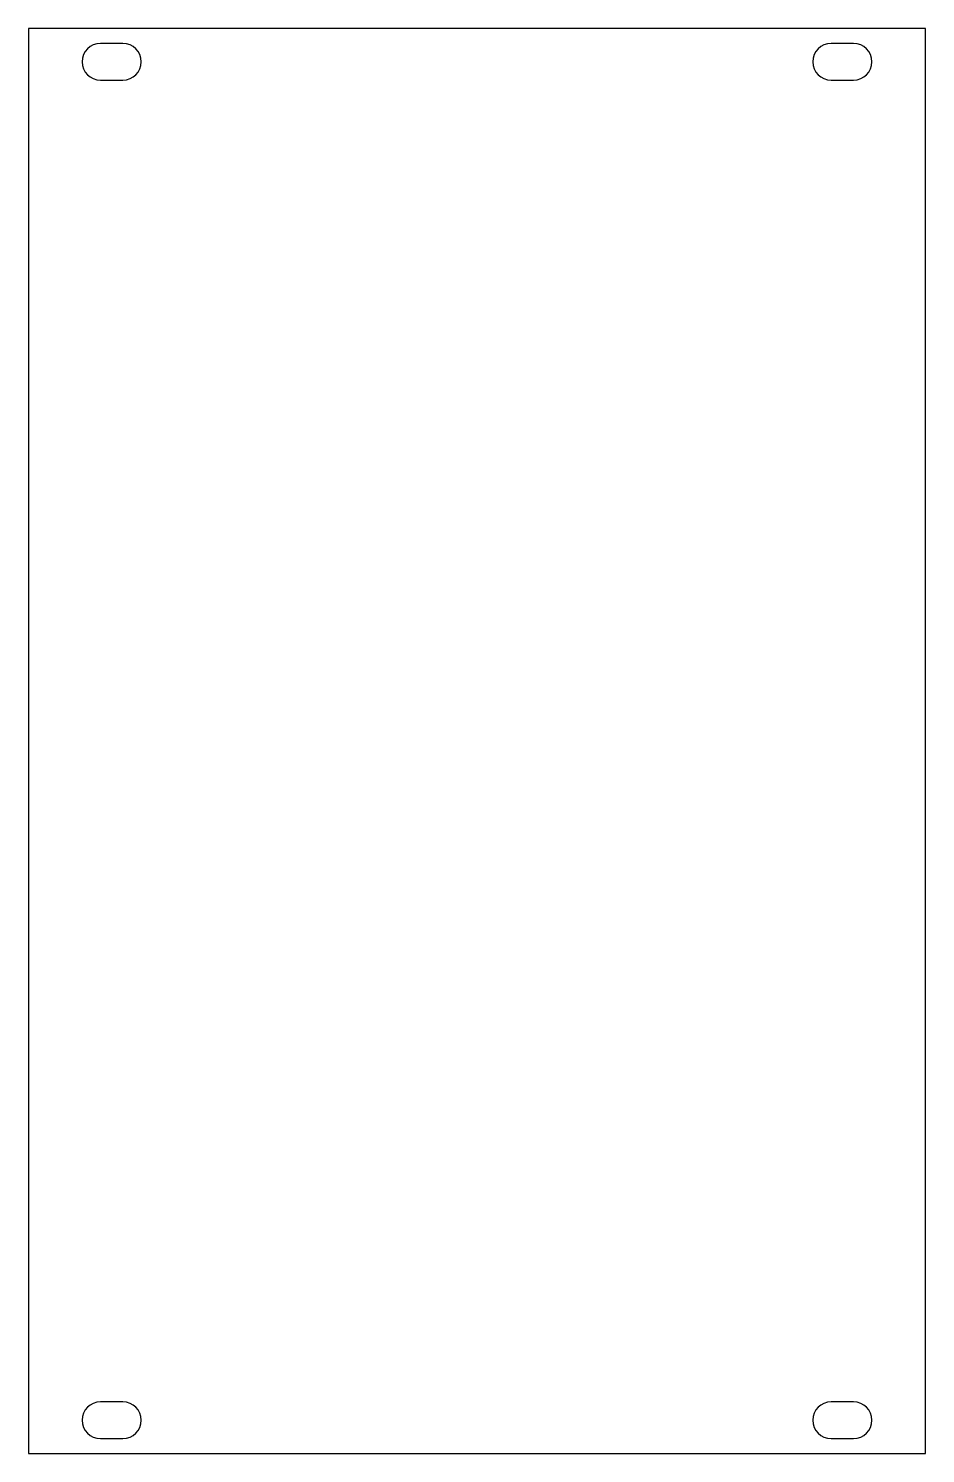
# Model space of a CAD drawing. Header units: inches. Extents: x -1.59 to 1.59, y -2.53 to 2.53.
import ezdxf

# ---------------------------------------------------------------- set-up
doc = ezdxf.new("R2010")
doc.units = ezdxf.units.IN
doc.header["$MEASUREMENT"] = 0

msp = doc.modelspace()

# ---------------------------------------------------------------- linework, layer by layer
at = {"color": 7, "linetype": 'Continuous', "lineweight": 25}
for p, q in [((1.5925, 2.5295), (-1.5925, 2.5295)), ((-1.5925, 2.5295), (-1.5925, -2.5295)), ((1.5925, -2.5295), (1.5925, 2.5295)), ((-1.2572, 2.4764), (-1.3372, 2.4764)), ((1.3372, 2.4764), (1.2572, 2.4764)), ((-1.3372, 2.3465), (-1.2572, 2.3465)), ((1.2572, 2.3465), (1.3372, 2.3465)), ((-1.2572, -2.3465), (-1.3372, -2.3465)), ((1.3372, -2.3465), (1.2572, -2.3465)), ((-1.3372, -2.4764), (-1.2572, -2.4764)), ((1.2572, -2.4764), (1.3372, -2.4764)), ((-1.5925, -2.5295), (1.5925, -2.5295))]:
    msp.add_line(p, q, dxfattribs=at)
for centre, start, end in [((-1.3372, 2.4114), 90, 270), ((-1.2572, 2.4114), 270, 90), ((1.2572, 2.4114), 90, 270), ((1.3372, 2.4114), 270, 90), ((-1.3372, -2.4114), 90, 270), ((-1.2572, -2.4114), 270, 90), ((1.2572, -2.4114), 90, 270), ((1.3372, -2.4114), 270, 90)]:
    msp.add_arc(centre, 0.065, start, end, dxfattribs=at)

doc.saveas('drawing.dxf')
